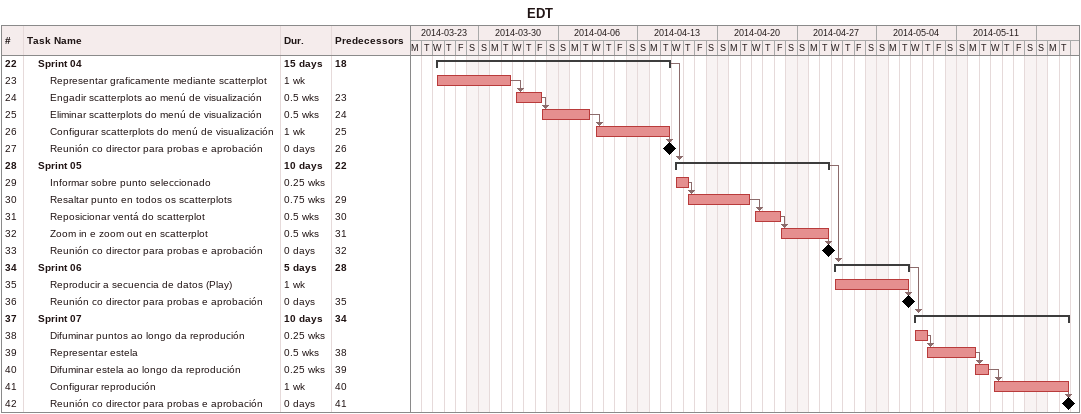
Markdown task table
EDT

| ID | Level | Task | Duration | Start | Finish | Predecessors |
|---|---|---|---|---|---|---|
| 22 | 2 | **Sprint 04** | 15d | 2014-03-26 | 2014-04-15 | 18 |
| 23 | 3 | Representar graficamente mediante scatterplot | 1w | 2014-03-26 | 2014-04-01 |  |
| 24 | 3 | Engadir scatterplots ao menú de visualización | 0.5w | 2014-04-02 | 2014-04-04 | 23 |
| 25 | 3 | Eliminar scatterplots do menú de visualización | 0.5w | 2014-04-04 | 2014-04-08 | 24 |
| 26 | 3 | Configurar scatterplots do menú de visualización | 1w | 2014-04-09 | 2014-04-15 | 25 |
| 27 | 3 | Reunión co director para probas e aprobación | 0d | 2014-04-15 | 2014-04-15 | 26 |
| 28 | 2 | **Sprint 05** | 10d | 2014-04-16 | 2014-04-29 | 22 |
| 29 | 3 | Informar sobre punto seleccionado | 0.25w | 2014-04-16 | 2014-04-17 |  |
| 30 | 3 | Resaltar punto en todos os scatterplots | 0.75w | 2014-04-17 | 2014-04-22 | 29 |
| 31 | 3 | Reposicionar ventá do scatterplot | 0.5w | 2014-04-23 | 2014-04-25 | 30 |
| 32 | 3 | Zoom in e zoom out en scatterplot | 0.5w | 2014-04-25 | 2014-04-29 | 31 |
| 33 | 3 | Reunión co director para probas e aprobación | 0d | 2014-04-29 | 2014-04-29 | 32 |
| 34 | 2 | **Sprint 06** | 5d | 2014-04-30 | 2014-05-06 | 28 |
| 35 | 3 | Reproducir a secuencia de datos (Play) | 1w | 2014-04-30 | 2014-05-06 |  |
| 36 | 3 | Reunión co director para probas e aprobación | 0d | 2014-05-06 | 2014-05-06 | 35 |
| 37 | 2 | **Sprint 07** | 10d | 2014-05-07 | 2014-05-20 | 34 |
| 38 | 3 | Difuminar puntos ao longo da reprodución | 0.25w | 2014-05-07 | 2014-05-08 |  |
| 39 | 3 | Representar estela | 0.5w | 2014-05-08 | 2014-05-12 | 38 |
| 40 | 3 | Difuminar estela ao longo da reprodución | 0.25w | 2014-05-12 | 2014-05-13 | 39 |
| 41 | 3 | Configurar reprodución | 1w | 2014-05-14 | 2014-05-20 | 40 |
| 42 | 3 | Reunión co director para probas e aprobación | 0d | 2014-05-20 | 2014-05-20 | 41 |
